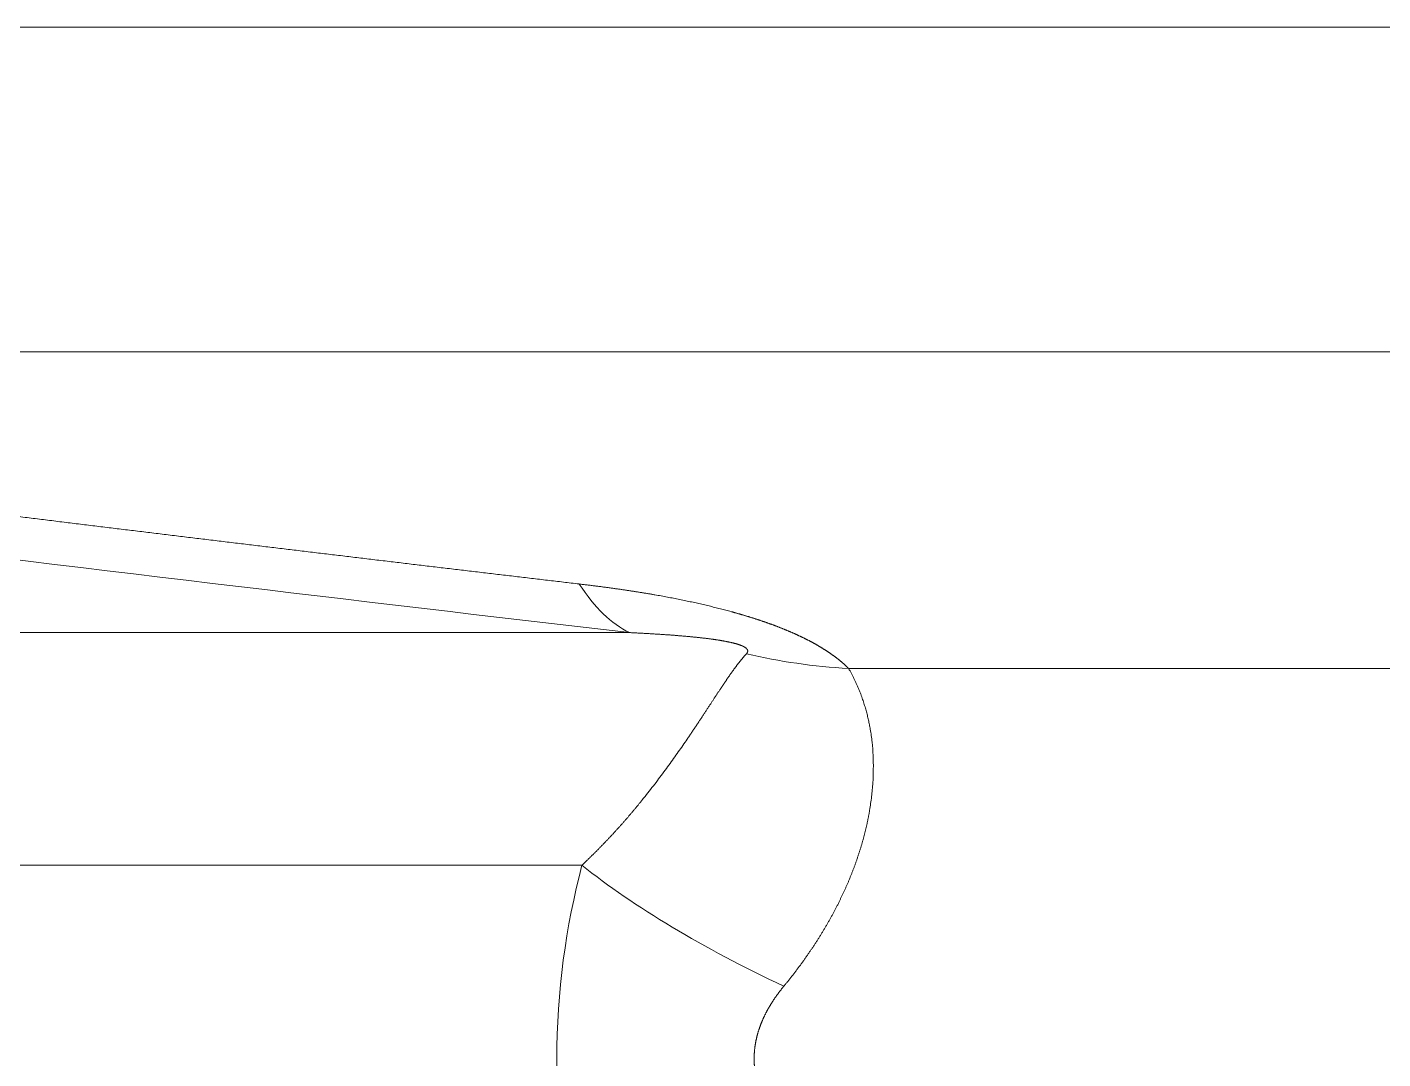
# Model space of a CAD drawing. Header units: millimetres. Extents: x 4664 to 8864, y -38 to 2932.
# Drawn here: x 8288.546 to 8293.536, y 1770.127 to 1773.923 of the extents above; entities that cross this region are included whole.
import ezdxf

# ---------------------------------------------------------------- set-up
doc = ezdxf.new("R2010")
doc.units = ezdxf.units.MM

msp = doc.modelspace()

# ---------------------------------------------------------------- linework, layer by layer
at = {"lineweight": 5}
for p, q in [((8307.0487, 1773.9229), (8285.731, 1773.9229)), ((8286.118, 1772.7283), (8306.637, 1772.7283)), ((8290.7627, 1771.695), (8281.51, 1771.695)), ((8291.5696, 1771.5631), (8309.972, 1771.5631)), ((8278.0821, 1770.839), (8290.5883, 1770.839))]:
    msp.add_line(p, q, dxfattribs=at)
at = {"lineweight": 5, "extrusion": (0, 0, -1)}
for centre, major_axis, ratio, start_param, end_param in [((8268.9393, 1780.3045), (54.288, -8.8397), 0.099808, 1.14091, 1.263564), ((8291.1527, 1774.2631), (0.3015, 2.5944), 0.315798, 3.251983, 3.506818), ((8292.1524, 1773.9523), (1.851, 1.8427), 0.824618, 2.503991, 2.670008), ((8292.7278, 1770.839), (2.5259, -0.6646), 0.341532, 2.064293, 2.485189)]:
    msp.add_ellipse(centre, major_axis=major_axis, ratio=ratio, start_param=start_param, end_param=end_param, dxfattribs=at)
at = {"lineweight": 5}
for points, knots in [([(8290.5784, 1771.8739), (8290.5687, 1771.875), (8290.5491, 1771.8773), (8290.5198, 1771.8808), (8290.4904, 1771.8842), (8290.4611, 1771.8877), (8290.4317, 1771.8912), (8290.4023, 1771.8946), (8290.3729, 1771.8981), (8290.3435, 1771.9016), (8290.314, 1771.9051), (8290.2846, 1771.9085), (8290.2551, 1771.912), (8290.2257, 1771.9155), (8290.1962, 1771.919), (8290.1667, 1771.9225), (8290.1371, 1771.926), (8290.1076, 1771.9295), (8290.0781, 1771.933), (8290.0485, 1771.9366), (8290.019, 1771.9401), (8289.9894, 1771.9436), (8289.9598, 1771.9471), (8289.9302, 1771.9506), (8289.9005, 1771.9542), (8289.8709, 1771.9577), (8289.8413, 1771.9613), (8289.8116, 1771.9648), (8289.7819, 1771.9683), (8289.7522, 1771.9719), (8289.7225, 1771.9755), (8289.6928, 1771.979), (8289.6631, 1771.9826), (8289.6333, 1771.9861), (8289.6036, 1771.9897), (8289.5738, 1771.9933), (8289.544, 1771.9969), (8289.5142, 1772.0005), (8289.4844, 1772.004), (8289.4546, 1772.0076), (8289.4248, 1772.0112), (8289.3949, 1772.0148), (8289.3651, 1772.0184), (8289.3352, 1772.022), (8289.3053, 1772.0256), (8289.2754, 1772.0292), (8289.2455, 1772.0329), (8289.2156, 1772.0365), (8289.1856, 1772.0401), (8289.1557, 1772.0437), (8289.1257, 1772.0474), (8289.0957, 1772.051), (8289.0657, 1772.0546), (8289.0357, 1772.0583), (8289.0057, 1772.0619), (8288.9757, 1772.0656), (8288.9456, 1772.0692), (8288.9156, 1772.0729), (8288.8855, 1772.0765), (8288.8554, 1772.0802), (8288.8253, 1772.0839), (8288.7952, 1772.0876), (8288.7651, 1772.0912), (8288.7349, 1772.0949), (8288.7048, 1772.0986), (8288.6746, 1772.1023), (8288.6444, 1772.106), (8288.6142, 1772.1097), (8288.584, 1772.1134), (8288.5538, 1772.1171), (8288.5236, 1772.1208), (8288.4934, 1772.1245), (8288.4631, 1772.1282), (8288.4328, 1772.1319), (8288.4026, 1772.1356), (8288.3723, 1772.1394), (8288.342, 1772.1431), (8288.3116, 1772.1468), (8288.2813, 1772.1506), (8288.251, 1772.1543), (8288.2206, 1772.1581), (8288.1902, 1772.1618), (8288.1599, 1772.1656), (8288.1295, 1772.1693), (8288.0991, 1772.1731), (8288.0686, 1772.1768), (8288.0382, 1772.1806), (8288.0078, 1772.1844), (8287.9773, 1772.1881), (8287.9468, 1772.1919), (8287.9163, 1772.1957), (8287.8858, 1772.1995), (8287.8553, 1772.2033), (8287.8248, 1772.2071), (8287.7943, 1772.2109), (8287.7637, 1772.2147), (8287.7332, 1772.2185), (8287.6921, 1772.2236), (8287.6406, 1772.23), (8287.5785, 1772.2378), (8287.5164, 1772.2455), (8287.4542, 1772.2533), (8287.392, 1772.2611), (8287.3296, 1772.2689), (8287.2672, 1772.2768), (8287.2048, 1772.2846), (8287.1423, 1772.2925), (8287.0797, 1772.3004), (8287.017, 1772.3083), (8286.9543, 1772.3162), (8286.8915, 1772.3241), (8286.8287, 1772.3321), (8286.7658, 1772.34), (8286.7028, 1772.348), (8286.6398, 1772.356), (8286.5767, 1772.3641), (8286.5135, 1772.3721), (8286.4503, 1772.3802), (8286.387, 1772.3882), (8286.3237, 1772.3963), (8286.2602, 1772.4044), (8286.1968, 1772.4126), (8286.1332, 1772.4207), (8286.0696, 1772.4289), (8286.0059, 1772.4371), (8285.9422, 1772.4453), (8285.8784, 1772.4535), (8285.8146, 1772.4617), (8285.7506, 1772.47), (8285.6867, 1772.4782), (8285.6226, 1772.4865), (8285.5585, 1772.4948), (8285.4943, 1772.5031), (8285.4301, 1772.5115), (8285.3658, 1772.5198), (8285.3015, 1772.5282), (8285.2371, 1772.5366), (8285.1726, 1772.545), (8285.108, 1772.5534), (8285.0434, 1772.5618), (8284.9788, 1772.5703), (8284.9141, 1772.5788), (8284.8493, 1772.5872), (8284.8061, 1772.5929), (8284.7845, 1772.5958)], [0, 0, 0, 0, 0.005143, 0.010288, 0.015434, 0.020581, 0.02573, 0.03088, 0.036031, 0.041184, 0.046339, 0.051494, 0.056651, 0.06181, 0.06697, 0.072131, 0.077294, 0.082458, 0.087623, 0.09279, 0.097958, 0.103128, 0.108299, 0.113472, 0.118645, 0.123821, 0.128997, 0.134175, 0.139354, 0.144535, 0.149717, 0.154901, 0.160086, 0.165272, 0.17046, 0.175649, 0.180839, 0.186031, 0.191224, 0.196419, 0.201615, 0.206812, 0.212011, 0.217211, 0.222412, 0.227615, 0.232819, 0.238025, 0.243232, 0.24844, 0.25365, 0.258861, 0.264073, 0.269287, 0.274502, 0.279719, 0.284937, 0.290156, 0.295377, 0.300599, 0.305822, 0.311047, 0.316273, 0.3215, 0.326729, 0.331959, 0.337191, 0.342424, 0.347658, 0.352894, 0.358131, 0.363369, 0.368609, 0.37385, 0.379093, 0.384336, 0.389582, 0.394828, 0.400076, 0.405325, 0.410576, 0.415828, 0.421081, 0.426336, 0.431592, 0.436849, 0.442108, 0.447368, 0.452629, 0.457892, 0.463156, 0.468422, 0.473688, 0.478956, 0.484226, 0.489497, 0.494769, 0.500042, 0.510734, 0.521434, 0.532141, 0.542857, 0.55358, 0.564312, 0.575051, 0.585798, 0.596553, 0.607317, 0.618088, 0.628867, 0.639653, 0.650448, 0.661251, 0.672061, 0.682879, 0.693706, 0.70454, 0.715381, 0.726231, 0.737089, 0.747954, 0.758827, 0.769708, 0.780597, 0.791494, 0.802398, 0.81331, 0.82423, 0.835158, 0.846093, 0.857036, 0.867987, 0.878946, 0.889912, 0.900886, 0.911868, 0.922858, 0.933855, 0.94486, 0.955873, 0.966893, 0.977921, 0.988957, 1, 1, 1, 1]), ([(8291.5696, 1771.5631), (8291.5691, 1771.5636), (8291.568, 1771.5646), (8291.5665, 1771.5662), (8291.5649, 1771.5677), (8291.5633, 1771.5693), (8291.5617, 1771.5708), (8291.56, 1771.5723), (8291.5584, 1771.5739), (8291.5567, 1771.5754), (8291.5551, 1771.5769), (8291.5534, 1771.5785), (8291.5517, 1771.58), (8291.5499, 1771.5815), (8291.5482, 1771.583), (8291.5465, 1771.5845), (8291.5447, 1771.586), (8291.5429, 1771.5875), (8291.5412, 1771.589), (8291.5394, 1771.5905), (8291.5376, 1771.592), (8291.5357, 1771.5935), (8291.5339, 1771.595), (8291.532, 1771.5965), (8291.5302, 1771.598), (8291.5283, 1771.5995), (8291.5264, 1771.6009), (8291.5245, 1771.6024), (8291.5225, 1771.6039), (8291.5206, 1771.6053), (8291.5186, 1771.6068), (8291.5167, 1771.6083), (8291.5147, 1771.6097), (8291.5127, 1771.6112), (8291.5107, 1771.6126), (8291.5087, 1771.6141), (8291.5066, 1771.6155), (8291.5046, 1771.617), (8291.5025, 1771.6184), (8291.5004, 1771.6198), (8291.4983, 1771.6213), (8291.4962, 1771.6227), (8291.4941, 1771.6241), (8291.492, 1771.6255), (8291.4898, 1771.627), (8291.4877, 1771.6284), (8291.4855, 1771.6298), (8291.4833, 1771.6312), (8291.4811, 1771.6326), (8291.4789, 1771.634), (8291.4766, 1771.6354), (8291.4744, 1771.6368), (8291.4721, 1771.6382), (8291.4698, 1771.6396), (8291.4675, 1771.641), (8291.4652, 1771.6424), (8291.4629, 1771.6437), (8291.4606, 1771.6451), (8291.4582, 1771.6465), (8291.4559, 1771.6479), (8291.4535, 1771.6492), (8291.4511, 1771.6506), (8291.4487, 1771.6519), (8291.4463, 1771.6533), (8291.4439, 1771.6547), (8291.4414, 1771.656), (8291.439, 1771.6574), (8291.4365, 1771.6587), (8291.434, 1771.66), (8291.4315, 1771.6614), (8291.429, 1771.6627), (8291.4265, 1771.6641), (8291.4239, 1771.6654), (8291.4214, 1771.6667), (8291.4188, 1771.668), (8291.4162, 1771.6694), (8291.4136, 1771.6707), (8291.411, 1771.672), (8291.4084, 1771.6733), (8291.4057, 1771.6746), (8291.4031, 1771.6759), (8291.4004, 1771.6772), (8291.3977, 1771.6785), (8291.395, 1771.6798), (8291.3923, 1771.6811), (8291.3896, 1771.6824), (8291.3869, 1771.6837), (8291.3841, 1771.6849), (8291.3814, 1771.6862), (8291.3786, 1771.6875), (8291.3758, 1771.6888), (8291.373, 1771.69), (8291.3702, 1771.6913), (8291.3673, 1771.6926), (8291.3645, 1771.6938), (8291.3616, 1771.6951), (8291.3587, 1771.6963), (8291.3558, 1771.6976), (8291.3529, 1771.6988), (8291.35, 1771.7001), (8291.3471, 1771.7013), (8291.3441, 1771.7026), (8291.3412, 1771.7038), (8291.3382, 1771.705), (8291.3352, 1771.7063), (8291.3322, 1771.7075), (8291.3292, 1771.7087), (8291.3262, 1771.7099), (8291.3231, 1771.7111), (8291.3201, 1771.7123), (8291.317, 1771.7136), (8291.3139, 1771.7148), (8291.3108, 1771.716), (8291.3077, 1771.7172), (8291.3046, 1771.7184), (8291.3014, 1771.7195), (8291.2983, 1771.7207), (8291.2951, 1771.7219), (8291.2919, 1771.7231), (8291.2887, 1771.7243), (8291.2855, 1771.7255), (8291.2823, 1771.7266), (8291.279, 1771.7278), (8291.2758, 1771.729), (8291.2725, 1771.7301), (8291.2692, 1771.7313), (8291.2659, 1771.7325), (8291.2626, 1771.7336), (8291.2593, 1771.7348), (8291.256, 1771.7359), (8291.2526, 1771.7371), (8291.2493, 1771.7382), (8291.2459, 1771.7393), (8291.2425, 1771.7405), (8291.2391, 1771.7416), (8291.2357, 1771.7427), (8291.2322, 1771.7439), (8291.2288, 1771.745), (8291.2253, 1771.7461), (8291.2218, 1771.7472), (8291.2184, 1771.7483), (8291.2148, 1771.7494), (8291.2113, 1771.7505), (8291.2078, 1771.7516), (8291.2043, 1771.7527), (8291.2007, 1771.7538), (8291.1971, 1771.7549), (8291.1935, 1771.756), (8291.1899, 1771.7571), (8291.1863, 1771.7582), (8291.1827, 1771.7593), (8291.179, 1771.7604), (8291.1754, 1771.7614), (8291.1717, 1771.7625), (8291.168, 1771.7636), (8291.1643, 1771.7646), (8291.1606, 1771.7657), (8291.1569, 1771.7668), (8291.1532, 1771.7678), (8291.1494, 1771.7689), (8291.1456, 1771.7699), (8291.1419, 1771.771), (8291.1326, 1771.7735), (8291.1179, 1771.7775), (8291.0975, 1771.7828), (8291.0769, 1771.788), (8291.056, 1771.7931), (8291.0349, 1771.7981), (8291.0135, 1771.803), (8290.9918, 1771.8077), (8290.9699, 1771.8124), (8290.9478, 1771.817), (8290.9254, 1771.8214), (8290.9028, 1771.8258), (8290.8799, 1771.83), (8290.8606, 1771.8334), (8290.8449, 1771.8361), (8290.833, 1771.8382), (8290.8208, 1771.8402), (8290.8086, 1771.8422), (8290.7962, 1771.8442), (8290.7837, 1771.8461), (8290.771, 1771.8481), (8290.7581, 1771.85), (8290.7452, 1771.852), (8290.7321, 1771.8539), (8290.7188, 1771.8558), (8290.7054, 1771.8576), (8290.6919, 1771.8595), (8290.6782, 1771.8614), (8290.6644, 1771.8632), (8290.6504, 1771.865), (8290.6363, 1771.8668), (8290.622, 1771.8686), (8290.6076, 1771.8704), (8290.5931, 1771.8721), (8290.5833, 1771.8733), (8290.5784, 1771.8739)], [0, 0, 0, 0, 0.003331, 0.006653, 0.009966, 0.013271, 0.016566, 0.019854, 0.023133, 0.026403, 0.029666, 0.03292, 0.036166, 0.039405, 0.042635, 0.045858, 0.049073, 0.052281, 0.055482, 0.058675, 0.061861, 0.065039, 0.068211, 0.071376, 0.074534, 0.077686, 0.080831, 0.08397, 0.087102, 0.090229, 0.093349, 0.096463, 0.099571, 0.102674, 0.105771, 0.108862, 0.111948, 0.115029, 0.118105, 0.121176, 0.124241, 0.127302, 0.130359, 0.133411, 0.136458, 0.139501, 0.14254, 0.145575, 0.148606, 0.151633, 0.154656, 0.157676, 0.160693, 0.163706, 0.166716, 0.169723, 0.172727, 0.175728, 0.178726, 0.181722, 0.184716, 0.187707, 0.190696, 0.193683, 0.196668, 0.199652, 0.202634, 0.205614, 0.208593, 0.21157, 0.214547, 0.217522, 0.220497, 0.223471, 0.226444, 0.229417, 0.23239, 0.235362, 0.238334, 0.241307, 0.244279, 0.247252, 0.250225, 0.253199, 0.256174, 0.259149, 0.262125, 0.265103, 0.268081, 0.271061, 0.274043, 0.277026, 0.280011, 0.282998, 0.285986, 0.288977, 0.29197, 0.294966, 0.297964, 0.300965, 0.303968, 0.306974, 0.309984, 0.312996, 0.316012, 0.319031, 0.322054, 0.32508, 0.32811, 0.331144, 0.334182, 0.337225, 0.340271, 0.343322, 0.346377, 0.349437, 0.352501, 0.355571, 0.358645, 0.361725, 0.36481, 0.3679, 0.370995, 0.374096, 0.377203, 0.380315, 0.383434, 0.386558, 0.389688, 0.392825, 0.395968, 0.399118, 0.402274, 0.405436, 0.408606, 0.411782, 0.414965, 0.418156, 0.421354, 0.424558, 0.427771, 0.430991, 0.434218, 0.437453, 0.440696, 0.443947, 0.447206, 0.450473, 0.453748, 0.457031, 0.460323, 0.463624, 0.466932, 0.47025, 0.473576, 0.476912, 0.480256, 0.483609, 0.486971, 0.490343, 0.493724, 0.497114, 0.500514, 0.518492, 0.536632, 0.554945, 0.573441, 0.592128, 0.611016, 0.630114, 0.649431, 0.668975, 0.688753, 0.708774, 0.729046, 0.749574, 0.760073, 0.77071, 0.781486, 0.792402, 0.803457, 0.814654, 0.825993, 0.837475, 0.8491, 0.860869, 0.872782, 0.884841, 0.897046, 0.909397, 0.921895, 0.934541, 0.947335, 0.960277, 0.973369, 0.986609, 1, 1, 1, 1]), ([(8290.7627, 1771.695), (8290.7654, 1771.6949), (8290.7707, 1771.6947), (8290.7787, 1771.6943), (8290.7866, 1771.6939), (8290.7944, 1771.6935), (8290.8021, 1771.6931), (8290.8097, 1771.6927), (8290.8173, 1771.6923), (8290.8248, 1771.6918), (8290.8323, 1771.6914), (8290.8396, 1771.691), (8290.8469, 1771.6906), (8290.8541, 1771.6901), (8290.8612, 1771.6897), (8290.8683, 1771.6892), (8290.8753, 1771.6888), (8290.8822, 1771.6883), (8290.889, 1771.6879), (8290.8958, 1771.6874), (8290.9025, 1771.6869), (8290.9091, 1771.6865), (8290.9156, 1771.686), (8290.9221, 1771.6855), (8290.9285, 1771.685), (8290.9348, 1771.6845), (8290.941, 1771.684), (8290.9472, 1771.6835), (8290.9533, 1771.683), (8290.9593, 1771.6825), (8290.9652, 1771.682), (8290.9711, 1771.6815), (8290.9769, 1771.6809), (8290.9826, 1771.6804), (8290.9882, 1771.6799), (8290.9938, 1771.6793), (8290.9993, 1771.6788), (8291.0047, 1771.6782), (8291.0101, 1771.6777), (8291.0153, 1771.6771), (8291.0205, 1771.6766), (8291.0256, 1771.676), (8291.0307, 1771.6754), (8291.0357, 1771.6749), (8291.0406, 1771.6743), (8291.0454, 1771.6737), (8291.0501, 1771.6731), (8291.0548, 1771.6725), (8291.0594, 1771.6719), (8291.0639, 1771.6713), (8291.0684, 1771.6707), (8291.0727, 1771.6701), (8291.077, 1771.6695), (8291.0813, 1771.6688), (8291.0854, 1771.6682), (8291.0895, 1771.6676), (8291.0935, 1771.667), (8291.0974, 1771.6663), (8291.1013, 1771.6657), (8291.105, 1771.665), (8291.1088, 1771.6644), (8291.1124, 1771.6637), (8291.1159, 1771.6631), (8291.1194, 1771.6624), (8291.1228, 1771.6617), (8291.1261, 1771.661), (8291.1294, 1771.6604), (8291.1326, 1771.6597), (8291.1357, 1771.659), (8291.1387, 1771.6583), (8291.1417, 1771.6576), (8291.1445, 1771.6569), (8291.1473, 1771.6562), (8291.1501, 1771.6555), (8291.1527, 1771.6548), (8291.1553, 1771.6541), (8291.1578, 1771.6533), (8291.1602, 1771.6526), (8291.1626, 1771.6519), (8291.1649, 1771.6511), (8291.1671, 1771.6504), (8291.1692, 1771.6496), (8291.1713, 1771.6489), (8291.1733, 1771.6481), (8291.1752, 1771.6474), (8291.177, 1771.6466), (8291.1788, 1771.6459), (8291.1804, 1771.6451), (8291.182, 1771.6443), (8291.1836, 1771.6435), (8291.185, 1771.6427), (8291.1864, 1771.642), (8291.1877, 1771.6412), (8291.189, 1771.6404), (8291.1901, 1771.6396), (8291.1912, 1771.6388), (8291.1922, 1771.638), (8291.1931, 1771.6371), (8291.194, 1771.6363), (8291.1948, 1771.6355), (8291.1955, 1771.6347), (8291.1961, 1771.6338), (8291.1966, 1771.633), (8291.1971, 1771.6322), (8291.1975, 1771.6313), (8291.1978, 1771.6305), (8291.1981, 1771.6296), (8291.1983, 1771.6288), (8291.1984, 1771.6279), (8291.1984, 1771.6271), (8291.1984, 1771.6262), (8291.1982, 1771.6253), (8291.198, 1771.6245), (8291.1978, 1771.6236), (8291.1974, 1771.6227), (8291.197, 1771.6218), (8291.1965, 1771.6209), (8291.1959, 1771.62), (8291.1953, 1771.6191), (8291.1945, 1771.6182), (8291.194, 1771.6176), (8291.1937, 1771.6173)], [0, 0, 0, 0, 0.017906, 0.035612, 0.05312, 0.070428, 0.087536, 0.104446, 0.121157, 0.137669, 0.153982, 0.170096, 0.186012, 0.20173, 0.217249, 0.23257, 0.247692, 0.262617, 0.277344, 0.291873, 0.306204, 0.320338, 0.334275, 0.348015, 0.361558, 0.374903, 0.388053, 0.401006, 0.413762, 0.426323, 0.438688, 0.450857, 0.462831, 0.474611, 0.486195, 0.497584, 0.50878, 0.519782, 0.53059, 0.541204, 0.551626, 0.561856, 0.571893, 0.581739, 0.591394, 0.600857, 0.610131, 0.619215, 0.62811, 0.636816, 0.645335, 0.653667, 0.661812, 0.669772, 0.677547, 0.685138, 0.692547, 0.699774, 0.70682, 0.713687, 0.720376, 0.726889, 0.733227, 0.739391, 0.745385, 0.751208, 0.756865, 0.762357, 0.767687, 0.772858, 0.777873, 0.782735, 0.787448, 0.792017, 0.796446, 0.800739, 0.804903, 0.808943, 0.812866, 0.81668, 0.820392, 0.82401, 0.827544, 0.831003, 0.834399, 0.837742, 0.841044, 0.844316, 0.847572, 0.850824, 0.854085, 0.857366, 0.860681, 0.864041, 0.867458, 0.870943, 0.874505, 0.878155, 0.881902, 0.885753, 0.889717, 0.8938, 0.898009, 0.902349, 0.906826, 0.911445, 0.916211, 0.921126, 0.926195, 0.931422, 0.936808, 0.942358, 0.948073, 0.953957, 0.96001, 0.966235, 0.972634, 0.979209, 0.98596, 0.99289, 1, 1, 1, 1]), ([(8291.1937, 1771.6173), (8291.1932, 1771.6167), (8291.1921, 1771.6155), (8291.1904, 1771.6137), (8291.1888, 1771.6119), (8291.1871, 1771.61), (8291.1854, 1771.608), (8291.1837, 1771.6061), (8291.182, 1771.6041), (8291.1803, 1771.602), (8291.1786, 1771.6), (8291.1768, 1771.5979), (8291.175, 1771.5957), (8291.1733, 1771.5935), (8291.1715, 1771.5913), (8291.1696, 1771.5891), (8291.1678, 1771.5868), (8291.166, 1771.5844), (8291.1641, 1771.582), (8291.1623, 1771.5796), (8291.1604, 1771.5772), (8291.1585, 1771.5747), (8291.1565, 1771.5721), (8291.1546, 1771.5695), (8291.1526, 1771.5669), (8291.1507, 1771.5642), (8291.1487, 1771.5615), (8291.1467, 1771.5587), (8291.1446, 1771.5559), (8291.1426, 1771.5531), (8291.1405, 1771.5502), (8291.1384, 1771.5473), (8291.1363, 1771.5443), (8291.1341, 1771.5412), (8291.132, 1771.5381), (8291.1298, 1771.535), (8291.1276, 1771.5318), (8291.1254, 1771.5286), (8291.1231, 1771.5253), (8291.1208, 1771.522), (8291.1185, 1771.5186), (8291.1162, 1771.5152), (8291.1139, 1771.5117), (8291.1115, 1771.5082), (8291.1091, 1771.5046), (8291.1066, 1771.501), (8291.1042, 1771.4973), (8291.1017, 1771.4936), (8291.0992, 1771.4898), (8291.0966, 1771.486), (8291.094, 1771.4821), (8291.0914, 1771.4781), (8291.0888, 1771.4741), (8291.0861, 1771.4701), (8291.0834, 1771.4659), (8291.0807, 1771.4618), (8291.0779, 1771.4575), (8291.0751, 1771.4533), (8291.0722, 1771.4489), (8291.0694, 1771.4445), (8291.0664, 1771.4401), (8291.0635, 1771.4356), (8291.0605, 1771.431), (8291.0575, 1771.4264), (8291.0544, 1771.4217), (8291.0513, 1771.4169), (8291.0481, 1771.4121), (8291.045, 1771.4072), (8291.0417, 1771.4023), (8291.0385, 1771.3973), (8291.0351, 1771.3923), (8291.0318, 1771.3872), (8291.0284, 1771.382), (8291.0249, 1771.3768), (8291.0214, 1771.3715), (8291.0179, 1771.3661), (8291.0143, 1771.3607), (8291.0107, 1771.3552), (8291.007, 1771.3497), (8291.0032, 1771.3441), (8290.9994, 1771.3384), (8290.9956, 1771.3327), (8290.9917, 1771.3269), (8290.9877, 1771.321), (8290.9837, 1771.3151), (8290.9797, 1771.3091), (8290.9717, 1771.2974), (8290.9596, 1771.2798), (8290.943, 1771.256), (8290.9258, 1771.2318), (8290.9081, 1771.2072), (8290.8897, 1771.1822), (8290.8707, 1771.1569), (8290.8511, 1771.1313), (8290.8309, 1771.1054), (8290.8148, 1771.0851), (8290.8033, 1771.0708), (8290.7964, 1771.0624), (8290.7896, 1771.0541), (8290.7826, 1771.0457), (8290.7756, 1771.0374), (8290.7685, 1771.029), (8290.7614, 1771.0207), (8290.7542, 1771.0123), (8290.7469, 1771.004), (8290.7395, 1770.9956), (8290.7321, 1770.9873), (8290.7247, 1770.9789), (8290.7171, 1770.9706), (8290.7096, 1770.9623), (8290.7019, 1770.954), (8290.6942, 1770.9457), (8290.6864, 1770.9374), (8290.6786, 1770.9291), (8290.6706, 1770.9208), (8290.6627, 1770.9126), (8290.6547, 1770.9044), (8290.6466, 1770.8961), (8290.6384, 1770.8879), (8290.6302, 1770.8797), (8290.622, 1770.8715), (8290.6136, 1770.8634), (8290.6053, 1770.8552), (8290.5968, 1770.8471), (8290.5912, 1770.8417), (8290.5883, 1770.839)], [0, 0, 0, 0, 0.004458, 0.00895, 0.013476, 0.018036, 0.02263, 0.027257, 0.031919, 0.036614, 0.041343, 0.046106, 0.050902, 0.055733, 0.060597, 0.065496, 0.070428, 0.075394, 0.080394, 0.085428, 0.090496, 0.095597, 0.100733, 0.105902, 0.111106, 0.116343, 0.121614, 0.126919, 0.132258, 0.137631, 0.143038, 0.148478, 0.153953, 0.159462, 0.165004, 0.17058, 0.176191, 0.181835, 0.187513, 0.193225, 0.198971, 0.204751, 0.210565, 0.216413, 0.222295, 0.228211, 0.23416, 0.240144, 0.246162, 0.252213, 0.258299, 0.264418, 0.270572, 0.276759, 0.282981, 0.289236, 0.295525, 0.301848, 0.308206, 0.314597, 0.321022, 0.327481, 0.333974, 0.340501, 0.347062, 0.353657, 0.360286, 0.366949, 0.373646, 0.380377, 0.387142, 0.393941, 0.400774, 0.407641, 0.414542, 0.421477, 0.428446, 0.435449, 0.442485, 0.449556, 0.456661, 0.4638, 0.470973, 0.47818, 0.48542, 0.492695, 0.500004, 0.527882, 0.555727, 0.58354, 0.611321, 0.639069, 0.666785, 0.694469, 0.72212, 0.749739, 0.758495, 0.767243, 0.775981, 0.78471, 0.793431, 0.802142, 0.810844, 0.819536, 0.82822, 0.836895, 0.845561, 0.854217, 0.862865, 0.871504, 0.880133, 0.888754, 0.897365, 0.905967, 0.914561, 0.923145, 0.931721, 0.940287, 0.948844, 0.957393, 0.965932, 0.974463, 0.982984, 0.991497, 1, 1, 1, 1]), ([(8291.3314, 1770.3941), (8291.3327, 1770.3956), (8291.3352, 1770.3987), (8291.3391, 1770.4034), (8291.3429, 1770.4081), (8291.3466, 1770.4128), (8291.3504, 1770.4175), (8291.3541, 1770.4222), (8291.3579, 1770.4269), (8291.3616, 1770.4316), (8291.3652, 1770.4363), (8291.3689, 1770.441), (8291.3725, 1770.4458), (8291.3761, 1770.4505), (8291.3797, 1770.4553), (8291.3833, 1770.46), (8291.3869, 1770.4648), (8291.3904, 1770.4695), (8291.3939, 1770.4743), (8291.3974, 1770.4791), (8291.4009, 1770.4839), (8291.4043, 1770.4887), (8291.4077, 1770.4935), (8291.4111, 1770.4982), (8291.4145, 1770.5031), (8291.4179, 1770.5079), (8291.4212, 1770.5127), (8291.4245, 1770.5175), (8291.4278, 1770.5223), (8291.4311, 1770.5272), (8291.4344, 1770.532), (8291.4376, 1770.5368), (8291.4408, 1770.5417), (8291.444, 1770.5465), (8291.4471, 1770.5514), (8291.4503, 1770.5562), (8291.4534, 1770.5611), (8291.4565, 1770.566), (8291.4596, 1770.5708), (8291.4627, 1770.5757), (8291.4657, 1770.5806), (8291.4687, 1770.5855), (8291.4717, 1770.5904), (8291.4747, 1770.5953), (8291.4776, 1770.6002), (8291.4805, 1770.6051), (8291.4834, 1770.61), (8291.4863, 1770.6149), (8291.4892, 1770.6198), (8291.492, 1770.6247), (8291.4948, 1770.6296), (8291.4976, 1770.6346), (8291.5004, 1770.6395), (8291.5031, 1770.6444), (8291.5059, 1770.6494), (8291.5086, 1770.6543), (8291.5112, 1770.6592), (8291.5139, 1770.6642), (8291.5165, 1770.6691), (8291.5191, 1770.6741), (8291.5217, 1770.679), (8291.5243, 1770.684), (8291.5268, 1770.6889), (8291.5294, 1770.6939), (8291.5319, 1770.6989), (8291.5343, 1770.7038), (8291.5368, 1770.7088), (8291.5392, 1770.7138), (8291.5416, 1770.7187), (8291.544, 1770.7237), (8291.5463, 1770.7287), (8291.5487, 1770.7336), (8291.551, 1770.7386), (8291.5533, 1770.7436), (8291.5555, 1770.7486), (8291.5578, 1770.7536), (8291.56, 1770.7585), (8291.5622, 1770.7635), (8291.5644, 1770.7685), (8291.5665, 1770.7735), (8291.5687, 1770.7785), (8291.5708, 1770.7835), (8291.5728, 1770.7884), (8291.5749, 1770.7934), (8291.5769, 1770.7984), (8291.5789, 1770.8034), (8291.5809, 1770.8084), (8291.5829, 1770.8134), (8291.5848, 1770.8184), (8291.5867, 1770.8233), (8291.5886, 1770.8283), (8291.5905, 1770.8333), (8291.5923, 1770.8383), (8291.5941, 1770.8433), (8291.5959, 1770.8483), (8291.5977, 1770.8533), (8291.5994, 1770.8582), (8291.6012, 1770.8632), (8291.6029, 1770.8682), (8291.6045, 1770.8732), (8291.6062, 1770.8782), (8291.6078, 1770.8831), (8291.6094, 1770.8881), (8291.611, 1770.8931), (8291.6125, 1770.8981), (8291.6141, 1770.903), (8291.6156, 1770.908), (8291.617, 1770.913), (8291.6185, 1770.9179), (8291.6199, 1770.9229), (8291.6213, 1770.9278), (8291.6227, 1770.9328), (8291.6241, 1770.9377), (8291.6254, 1770.9427), (8291.6267, 1770.9476), (8291.628, 1770.9526), (8291.6293, 1770.9575), (8291.6305, 1770.9625), (8291.6317, 1770.9674), (8291.6329, 1770.9723), (8291.634, 1770.9772), (8291.6352, 1770.9822), (8291.6363, 1770.9871), (8291.6374, 1770.992), (8291.6384, 1770.9969), (8291.6395, 1771.0018), (8291.6405, 1771.0067), (8291.6415, 1771.0116), (8291.6424, 1771.0165), (8291.6434, 1771.0214), (8291.6443, 1771.0263), (8291.6452, 1771.0311), (8291.646, 1771.036), (8291.6495, 1771.0563), (8291.6546, 1771.092), (8291.6592, 1771.1428), (8291.6611, 1771.1932), (8291.6602, 1771.2432), (8291.6564, 1771.2924), (8291.6512, 1771.3298), (8291.6463, 1771.3566), (8291.6427, 1771.3736), (8291.6386, 1771.391), (8291.6339, 1771.4088), (8291.6287, 1771.4268), (8291.6228, 1771.4451), (8291.6179, 1771.4591), (8291.6142, 1771.469), (8291.6119, 1771.4748), (8291.6097, 1771.4806), (8291.6074, 1771.4863), (8291.6051, 1771.4919), (8291.6027, 1771.4975), (8291.6003, 1771.5029), (8291.5979, 1771.5084), (8291.5955, 1771.5137), (8291.593, 1771.519), (8291.5905, 1771.5242), (8291.588, 1771.5293), (8291.5854, 1771.5343), (8291.5829, 1771.5393), (8291.5803, 1771.5442), (8291.5776, 1771.549), (8291.575, 1771.5538), (8291.5723, 1771.5585), (8291.5705, 1771.5615), (8291.5696, 1771.5631)], [0, 0, 0, 0, 0.003859, 0.007715, 0.01157, 0.015422, 0.019272, 0.023121, 0.026967, 0.030812, 0.034655, 0.038496, 0.042335, 0.046172, 0.050007, 0.05384, 0.057672, 0.061502, 0.06533, 0.069157, 0.072981, 0.076804, 0.080626, 0.084446, 0.088264, 0.092081, 0.095896, 0.099709, 0.103521, 0.107332, 0.111141, 0.114948, 0.118754, 0.122559, 0.126362, 0.130164, 0.133965, 0.137764, 0.141562, 0.145359, 0.149154, 0.152948, 0.156741, 0.160533, 0.164324, 0.168113, 0.171902, 0.175689, 0.179475, 0.18326, 0.187044, 0.190827, 0.194609, 0.19839, 0.202171, 0.20595, 0.209728, 0.213506, 0.217282, 0.221058, 0.224833, 0.228607, 0.232381, 0.236153, 0.239925, 0.243697, 0.247467, 0.251237, 0.255006, 0.258775, 0.262543, 0.266311, 0.270078, 0.273844, 0.27761, 0.281376, 0.285141, 0.288906, 0.29267, 0.296434, 0.300198, 0.303961, 0.307724, 0.311486, 0.315249, 0.319011, 0.322773, 0.326535, 0.330296, 0.334057, 0.337819, 0.34158, 0.345341, 0.349102, 0.352863, 0.356624, 0.360385, 0.364146, 0.367907, 0.371669, 0.37543, 0.379191, 0.382953, 0.386715, 0.390477, 0.394239, 0.398001, 0.401764, 0.405527, 0.409291, 0.413054, 0.416818, 0.420583, 0.424347, 0.428113, 0.431878, 0.435645, 0.439411, 0.443178, 0.446946, 0.450714, 0.454483, 0.458253, 0.462023, 0.465794, 0.469565, 0.473337, 0.47711, 0.480884, 0.484658, 0.488434, 0.49221, 0.495987, 0.499764, 0.539466, 0.579935, 0.621194, 0.663266, 0.706173, 0.749935, 0.765539, 0.781883, 0.798967, 0.816792, 0.835357, 0.854665, 0.874715, 0.88132, 0.887925, 0.894528, 0.90113, 0.90773, 0.91433, 0.920927, 0.927524, 0.934119, 0.940713, 0.947306, 0.953897, 0.960487, 0.967076, 0.973663, 0.980249, 0.986834, 0.993418, 1, 1, 1, 1]), ([(8290.5883, 1770.839), (8290.5292, 1770.6141), (8290.4955, 1770.3706), (8290.4955, 1769.8818), (8290.5292, 1769.6388), (8290.5883, 1769.4141)], [0, 0, 0, 0, 0.5, 0.5, 1, 1, 1, 1]), ([(8291.3314, 1769.8591), (8291.3306, 1769.86), (8291.329, 1769.8619), (8291.3267, 1769.8648), (8291.3244, 1769.8677), (8291.3221, 1769.8706), (8291.3198, 1769.8735), (8291.3176, 1769.8763), (8291.3154, 1769.8792), (8291.3132, 1769.8821), (8291.3111, 1769.885), (8291.3089, 1769.8879), (8291.3068, 1769.8908), (8291.3047, 1769.8937), (8291.3027, 1769.8965), (8291.3007, 1769.8994), (8291.2986, 1769.9023), (8291.2967, 1769.9052), (8291.2947, 1769.9081), (8291.2928, 1769.911), (8291.2909, 1769.9139), (8291.289, 1769.9168), (8291.2872, 1769.9197), (8291.2853, 1769.9226), (8291.2835, 1769.9255), (8291.2818, 1769.9284), (8291.28, 1769.9313), (8291.2783, 1769.9342), (8291.2766, 1769.9371), (8291.275, 1769.94), (8291.2733, 1769.9429), (8291.2717, 1769.9458), (8291.2701, 1769.9487), (8291.2685, 1769.9516), (8291.267, 1769.9545), (8291.2655, 1769.9574), (8291.264, 1769.9603), (8291.2625, 1769.9632), (8291.2611, 1769.9661), (8291.2597, 1769.969), (8291.2583, 1769.9719), (8291.257, 1769.9748), (8291.2556, 1769.9778), (8291.2543, 1769.9807), (8291.253, 1769.9836), (8291.2518, 1769.9865), (8291.2506, 1769.9894), (8291.2493, 1769.9923), (8291.2482, 1769.9952), (8291.247, 1769.9981), (8291.2459, 1770.001), (8291.2448, 1770.004), (8291.2437, 1770.0069), (8291.2427, 1770.0098), (8291.2417, 1770.0127), (8291.2407, 1770.0156), (8291.2397, 1770.0185), (8291.2387, 1770.0214), (8291.2378, 1770.0244), (8291.2369, 1770.0273), (8291.2361, 1770.0302), (8291.2352, 1770.0331), (8291.2344, 1770.036), (8291.2336, 1770.0389), (8291.2329, 1770.0419), (8291.2321, 1770.0448), (8291.2314, 1770.0477), (8291.2307, 1770.0506), (8291.2301, 1770.0535), (8291.2294, 1770.0565), (8291.2288, 1770.0594), (8291.2282, 1770.0623), (8291.2277, 1770.0652), (8291.2271, 1770.0681), (8291.2266, 1770.0711), (8291.2262, 1770.074), (8291.2257, 1770.0769), (8291.2253, 1770.0798), (8291.2249, 1770.0827), (8291.2245, 1770.0857), (8291.2242, 1770.0886), (8291.2238, 1770.0915), (8291.2235, 1770.0944), (8291.2233, 1770.0973), (8291.223, 1770.1003), (8291.2228, 1770.1032), (8291.2226, 1770.1061), (8291.2224, 1770.109), (8291.2223, 1770.1119), (8291.2222, 1770.1149), (8291.2221, 1770.1178), (8291.222, 1770.1207), (8291.222, 1770.1236), (8291.222, 1770.1266), (8291.222, 1770.1295), (8291.222, 1770.1324), (8291.2221, 1770.1353), (8291.2222, 1770.1382), (8291.2223, 1770.1412), (8291.2224, 1770.1441), (8291.2226, 1770.147), (8291.2228, 1770.1499), (8291.223, 1770.1529), (8291.2233, 1770.1558), (8291.2235, 1770.1587), (8291.2238, 1770.1616), (8291.2242, 1770.1645), (8291.2245, 1770.1675), (8291.2249, 1770.1704), (8291.2253, 1770.1733), (8291.2257, 1770.1762), (8291.2262, 1770.1791), (8291.2266, 1770.1821), (8291.2271, 1770.185), (8291.2277, 1770.1879), (8291.2282, 1770.1908), (8291.2288, 1770.1937), (8291.2294, 1770.1967), (8291.2301, 1770.1996), (8291.2307, 1770.2025), (8291.2314, 1770.2054), (8291.2321, 1770.2083), (8291.2329, 1770.2113), (8291.2336, 1770.2142), (8291.2344, 1770.2171), (8291.2352, 1770.22), (8291.2361, 1770.2229), (8291.2369, 1770.2258), (8291.2378, 1770.2288), (8291.2387, 1770.2317), (8291.2397, 1770.2346), (8291.2407, 1770.2375), (8291.2417, 1770.2404), (8291.2427, 1770.2433), (8291.2437, 1770.2462), (8291.2448, 1770.2492), (8291.2459, 1770.2521), (8291.247, 1770.255), (8291.2482, 1770.2579), (8291.2493, 1770.2608), (8291.2506, 1770.2637), (8291.2518, 1770.2666), (8291.253, 1770.2695), (8291.2543, 1770.2725), (8291.2556, 1770.2754), (8291.257, 1770.2783), (8291.2583, 1770.2812), (8291.2597, 1770.2841), (8291.2611, 1770.287), (8291.2625, 1770.2899), (8291.264, 1770.2928), (8291.2655, 1770.2957), (8291.267, 1770.2986), (8291.2685, 1770.3015), (8291.2701, 1770.3044), (8291.2717, 1770.3073), (8291.2733, 1770.3102), (8291.275, 1770.3131), (8291.2766, 1770.316), (8291.2783, 1770.3189), (8291.28, 1770.3218), (8291.2818, 1770.3247), (8291.2835, 1770.3276), (8291.2853, 1770.3305), (8291.2872, 1770.3334), (8291.289, 1770.3363), (8291.2909, 1770.3392), (8291.2928, 1770.3421), (8291.2947, 1770.345), (8291.2967, 1770.3479), (8291.2986, 1770.3508), (8291.3007, 1770.3537), (8291.3027, 1770.3566), (8291.3047, 1770.3595), (8291.3068, 1770.3624), (8291.3089, 1770.3652), (8291.3111, 1770.3681), (8291.3132, 1770.371), (8291.3154, 1770.3739), (8291.3176, 1770.3768), (8291.3198, 1770.3797), (8291.3221, 1770.3826), (8291.3244, 1770.3854), (8291.3267, 1770.3883), (8291.329, 1770.3912), (8291.3306, 1770.3931), (8291.3314, 1770.3941)], [0, 0, 0, 0, 0.006816, 0.013593, 0.02033, 0.027027, 0.033686, 0.040306, 0.046887, 0.053429, 0.059934, 0.0664, 0.072829, 0.07922, 0.085574, 0.09189, 0.09817, 0.104414, 0.110621, 0.116793, 0.122928, 0.129029, 0.135094, 0.141124, 0.14712, 0.153081, 0.159009, 0.164903, 0.170763, 0.176591, 0.182385, 0.188148, 0.193878, 0.199577, 0.205244, 0.210881, 0.216486, 0.222062, 0.227607, 0.233123, 0.23861, 0.244068, 0.249498, 0.2549, 0.260274, 0.265621, 0.270941, 0.276235, 0.281503, 0.286746, 0.291964, 0.297157, 0.302326, 0.307472, 0.312594, 0.317694, 0.322771, 0.327827, 0.332862, 0.337876, 0.34287, 0.347844, 0.352799, 0.357735, 0.362653, 0.367554, 0.372438, 0.377305, 0.382156, 0.386992, 0.391814, 0.396621, 0.401414, 0.406195, 0.410963, 0.415719, 0.420464, 0.425198, 0.429922, 0.434637, 0.439343, 0.44404, 0.448731, 0.453414, 0.45809, 0.462761, 0.467427, 0.472089, 0.476747, 0.481401, 0.486053, 0.490703, 0.495352, 0.5, 0.504648, 0.509297, 0.513947, 0.518599, 0.523253, 0.527911, 0.532573, 0.537239, 0.54191, 0.546586, 0.551269, 0.55596, 0.560657, 0.565363, 0.570078, 0.574802, 0.579536, 0.584281, 0.589037, 0.593805, 0.598586, 0.603379, 0.608186, 0.613008, 0.617844, 0.622695, 0.627562, 0.632446, 0.637347, 0.642265, 0.647201, 0.652156, 0.65713, 0.662124, 0.667138, 0.672173, 0.677229, 0.682306, 0.687406, 0.692528, 0.697674, 0.702843, 0.708036, 0.713254, 0.718497, 0.723765, 0.729059, 0.734379, 0.739726, 0.7451, 0.750502, 0.755932, 0.76139, 0.766877, 0.772393, 0.777938, 0.783514, 0.789119, 0.794756, 0.800423, 0.806122, 0.811852, 0.817615, 0.823409, 0.829237, 0.835097, 0.840991, 0.846919, 0.85288, 0.858876, 0.864906, 0.870971, 0.877072, 0.883207, 0.889379, 0.895586, 0.90183, 0.90811, 0.914426, 0.92078, 0.927171, 0.9336, 0.940066, 0.946571, 0.953113, 0.959694, 0.966314, 0.972973, 0.97967, 0.986407, 0.993184, 1, 1, 1, 1])]:
    msp.add_open_spline(points, degree=3, knots=knots, dxfattribs=at)

doc.saveas('drawing.dxf')
